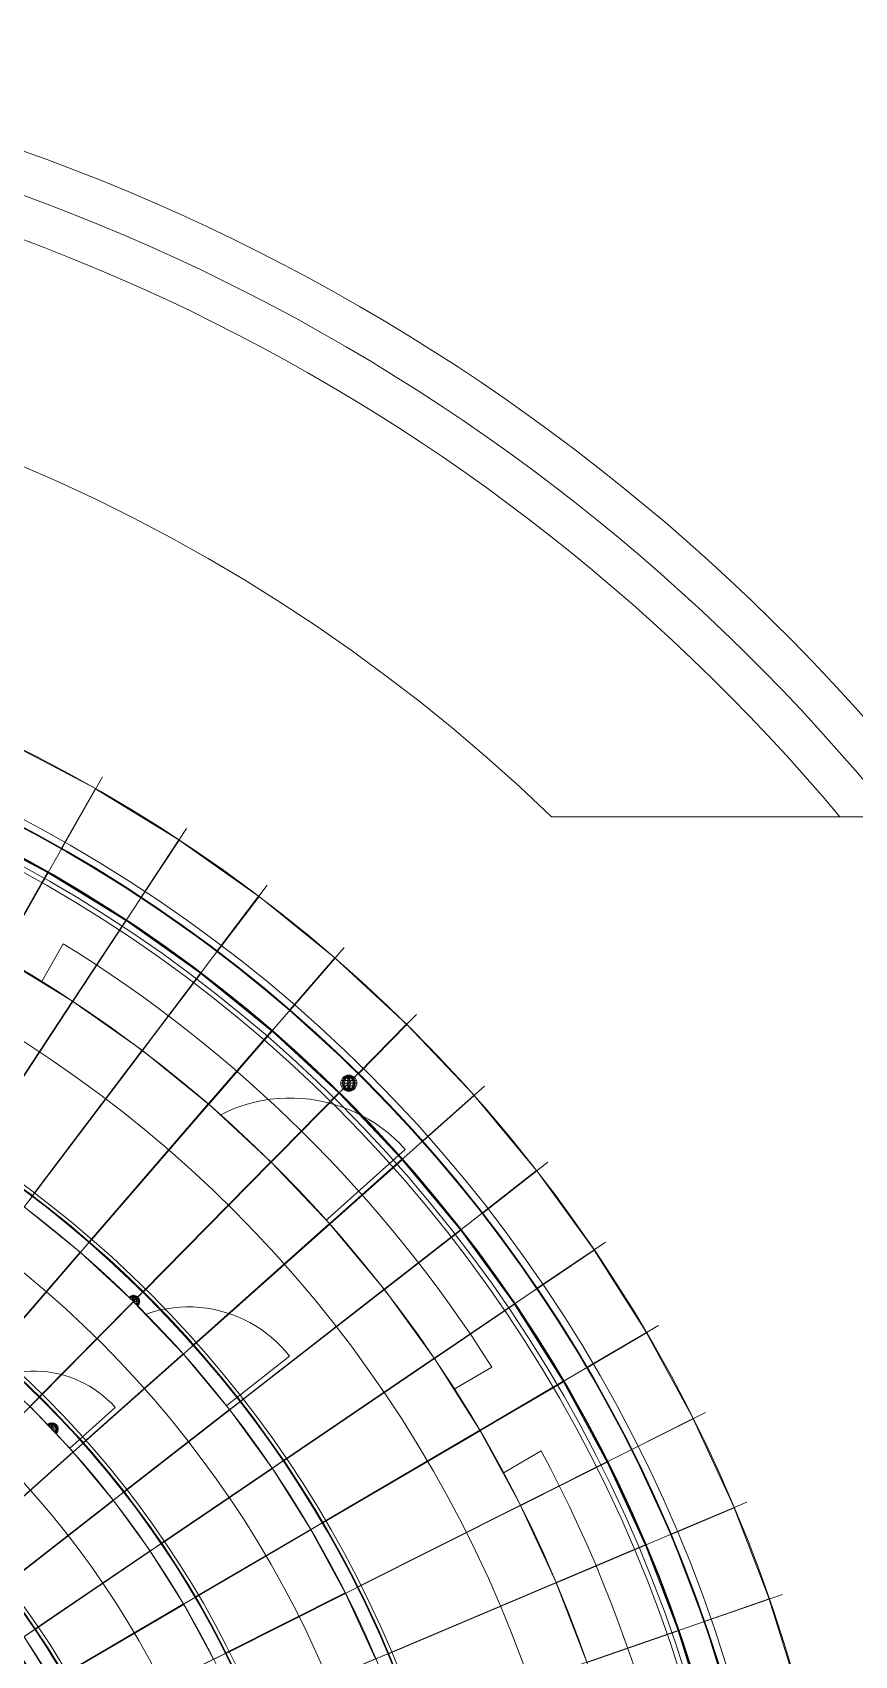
# Model space of a CAD drawing. Header units: millimetres. Extents: x 930469 to 1523124, y -120375 to 411163.
# Drawn here: x 1354682 to 1360609, y 200500 to 212194 of the extents above; entities that cross this region are included whole.
import ezdxf

# ---------------------------------------------------------------- set-up
doc = ezdxf.new("R2010")
doc.units = ezdxf.units.MM
doc.set_wipeout_variables(frame=1)
doc.linetypes.add('XREF HIEN TRANG$0$DASHED', pattern=[1.13, 0.75, -0.38])
doc.linetypes.add('Xref Mat bang mai$0$DASHDOT', pattern=[1, 0.5, -0.25, 0, -0.25])
doc.layers.get('Defpoints').update_dxf_attribs({"color": 8, "lineweight": 0})
for name, color, linetype, lineweight in [('DANCU', 8, 'Continuous', 0), ('XREF HIEN TRANG$0$CONGNGAM', 8, 'XREF HIEN TRANG$0$DASHED', 0), ('Xref Mat bang mai$0$i_Thiet bi', 8, 'Continuous', 0), ('Xref Mat bang mai$0$KCS_HATCH', 8, 'Continuous', 0), ('Xref Mat bang mai$0$KCS_STEEL', 8, 'Continuous', 0), ('Xref Mat bang mai$0$MANH', 8, 'Continuous', 0), ('Xref Mat bang mai$0$S-BEAM-STEL', 8, 'Continuous', 0), ('Xref Mat bang mai$0$S-BLDG-LNFN', 8, 'Continuous', 0), ('Xref Mat bang mai$0$S-GRID-CENL', 8, 'Xref Mat bang mai$0$DASHDOT', 0), ('Xref Mat bang mai$0$S02_Text and Symbol', 8, 'Continuous', 0), ('Xref Mat bang mai$0$TA1-Hatch', 8, 'Continuous', 0), ('Xref Mat bang mai$0$TA1-KhungNhom', 8, 'Continuous', 0), ('Xref Mat bang mai$0$TA1-ThepHinh', 8, 'Continuous', 0), ('Xref Mat bang mai$0$TA1-TimTruc', 8, 'Continuous', 0), ('Xref Mat bang mai$0$THAY', 8, 'Continuous', 0), ('Xref Mat bang mai$0$Xref chi tiet cua$0$Glass', 8, 'Continuous', 0), ('Xref Mat bang tang 1$0$MANH', 8, 'Continuous', 0), ('Xref mat dung 1$0$MANH', 8, 'Continuous', 0), ('Xref mat dung 1$0$THAY', 8, 'Continuous', 0)]:
    doc.layers.add(name, color=color, linetype=linetype, lineweight=lineweight)
pattern_1 = [(45, (-502719.9787, -1439416.35), (-3.535533906, 3.535533906), []), (45, (-502716.443, -1439416.35), (-3.535533906, 3.535533906), [2.5, -1.25])]

# ---------------------------------------------------------------- blocks, each defined once
blk = doc.blocks.new('Xref Mat bang mai$0$U-150x75x6.5')
at = {"layer": 'Xref Mat bang mai$0$KCS_HATCH'}
h = blk.add_hatch(dxfattribs=at)
h.set_pattern_fill('ANSI33', color=256, scale=30)
h.set_pattern_definition([(45, (-403158.722, -1469429.1734), (-5.30330086, 5.30330086), []), (45, (-403153.419, -1469429.1734), (-5.30330086, 5.30330086), [3.75, -1.875])])
edge = h.paths.add_edge_path()
edge.add_arc((72, 72), 3.25, 270, 360)
edge.add_line((75, 72), (75, 75))
edge.add_line((75, 75), (0, 75))
edge.add_line((0, 75), (0, -75))
edge.add_line((0, -75), (75, -75))
edge.add_line((75, -75), (75, -72))
edge.add_arc((72, -72), 3.25, 0, 90)
edge.add_line((72, -69), (16, -69))
edge.add_arc((16, -59), 10, 180, 270, ccw=False)
edge.add_line((6, -59), (6, 58))
edge.add_arc((16, 58), 10, 90, 180, ccw=False)
edge.add_line((16, 68), (72, 68))
at = {"layer": 'Xref Mat bang mai$0$KCS_STEEL', "ltscale": 300}
blk.add_lwpolyline([(72, 68, 0.414214), (75, 72), (75, 75), (0, 75), (0, -75), (75, -75), (75, -72, 0.414214), (72, -69), (16, -69, -0.414214), (6, -59), (6, 58, -0.414214), (16, 68)], format="xyb", close=True, dxfattribs=at)
at = {"layer": 'Xref Mat bang mai$0$TA1-TimTruc', "ltscale": 100}
blk.add_lwpolyline([(-100, 0), (175, 0)], dxfattribs=at)
blk = doc.blocks.new('Xref Mat bang mai$0$Khungnhom-mb')
at = {"layer": 'Xref Mat bang mai$0$TA1-KhungNhom'}
for points in [[(0, 0), (15, 20), (-23, 49), (-40, 30)], [(-2, 1), (12, 19), (-23, 46), (-38, 29)]]:
    blk.add_lwpolyline(points, dxfattribs=at)
at = {"layer": 'Xref Mat bang mai$0$TA1-TimTruc', "ltscale": 10}
blk.add_lwpolyline([(-60, 46), (20, -15)], dxfattribs=at)
blk = doc.blocks.new('Xref Mat bang mai$0$VKcong-dot1')
at = {"layer": 'Xref Mat bang mai$0$TA1-KhungNhom'}
for points in [[(534, 1024, 0.031352), (-32, 44)], [(574, 997, 0.031344), (11, 22, 0.030921)]]:
    blk.add_lwpolyline(points, format="xyb", dxfattribs=at)
at = {"layer": 'Xref Mat bang mai$0$Xref chi tiet cua$0$Glass'}
blk.add_lwpolyline([(540, 1038, 0.032183), (-41, 32), (-63, 42, -0.032184), (520, 1051), (540, 1038)], format="xyb", dxfattribs=at)
for radius in [9057, 9045]:
    blk.add_arc((8061, -3975), radius, 146.3133, 153.6867, dxfattribs=at)
at = {"layer": 'Xref Mat bang mai$0$TA1-KhungNhom', "extrusion": (0, 0, -1), "zscale": -0.9999999999999997, "rotation": 251.2499999478346}
blk.add_blockref('Xref Mat bang mai$0$Khungnhom-mb', (-588, 1018), dxfattribs=at)
at = {"layer": 'Xref Mat bang mai$0$TA1-KhungNhom', "extrusion": (0, 0, -1), "xscale": -0.9999999999999999, "zscale": -0.9999999999999999, "rotation": 348.7500000521787}
blk.add_blockref('Xref Mat bang mai$0$Khungnhom-mb', (0, 0), dxfattribs=at)
blk = doc.blocks.new('Xref Mat bang mai$0$VKcong-CSmo-dot1')
at = {"layer": 'Xref Mat bang mai$0$TA1-KhungNhom', "ltscale": 100}
blk.add_line((-1217, 333), (-401, -387), dxfattribs=at)
at = {"layer": 'Xref Mat bang mai$0$TA1-KhungNhom'}
for points in [[(413, 388, 0.031352), (-388, -413)], [(433, 365, 0.031347), (-365, -433, 0.031347)], [(444, 352, 0.031344), (-352, -444, 0.030921)]]:
    blk.add_lwpolyline(points, format="xyb", dxfattribs=at)
for points in [[(433, 365), (410, 345), (390, 368), (413, 388)], [(430, 365), (410, 348), (393, 368), (413, 385)], [(-365, -433), (-345, -410), (-368, -390), (-388, -413)], [(-365, -430), (-348, -410), (-368, -393), (-385, -413)]]:
    blk.add_lwpolyline(points, close=True, dxfattribs=at)
at = {"layer": 'Xref Mat bang mai$0$TA1-KhungNhom', "ltscale": 100}
blk.add_arc((-383, -403), 1112, 44.9998, 138.5335, dxfattribs=at)
at = {"layer": 'Xref Mat bang mai$0$TA1-TimTruc', "ltscale": 10}
for points in [[(438, 336), (385, 397)], [(-336, -438), (-397, -385)]]:
    blk.add_lwpolyline(points, dxfattribs=at)
at = {"layer": 'Xref Mat bang mai$0$Xref chi tiet cua$0$Glass'}
for points in [[(-401, -387, -0.030806), (388, 401)], [(403, 383, 0.0308), (-383, -403, 0.015119)]]:
    blk.add_lwpolyline(points, format="xyb", dxfattribs=at)
for points in [[(403, 383), (388, 401)], [(-383, -403), (-401, -387)]]:
    blk.add_lwpolyline(points, dxfattribs=at)
for radius, start, end in [(9057, 131.4709, 138.5286), (9045, 131.4713, 138.5283)]:
    blk.add_arc((6389, -6389), radius, start, end, dxfattribs=at)
at = {"layer": 'Xref Mat bang mai$0$TA1-KhungNhom', "extrusion": (0, 0, -1), "zscale": -0.9999999999999997, "rotation": 266.2500000172565}
blk.add_blockref('Xref Mat bang mai$0$Khungnhom-mb', (-463, 368), dxfattribs=at)
at = {"layer": 'Xref Mat bang mai$0$TA1-KhungNhom', "extrusion": (0, 0, -1), "xscale": -1, "zscale": -1, "rotation": 3.750000121600596}
blk.add_blockref('Xref Mat bang mai$0$Khungnhom-mb', (368, -463), dxfattribs=at)
blk = doc.blocks.new('Xref Mat bang mai$0$cauchanrac')
at = {"layer": 'Xref Mat bang mai$0$i_Thiet bi'}
for p, q in [((-70, 0), (70, 0)), ((-66, 23), (66, 23)), ((-66, 23), (66, 23)), ((-55, 44), (55, 44)), ((-55, 44), (55, 44)), ((-34, 61), (34, 61)), ((-34, 61), (34, 61)), ((0, 70), (0, -70)), ((-66, -23), (66, -23)), ((-55, -44), (55, -44)), ((-34, -61), (34, -61)), ((-34, -61), (34, -61))]:
    blk.add_line(p, q, dxfattribs=at)
for centre, major_axis, start_param, end_param in [((0, 0), (-70, 0), 1.570773, 7.853958), ((16, 0), (-71.9, 0.1), -1.337403, 1.341442), ((46, 0), (-83.9, 0.1), -0.985618, 0.987056), ((172, 0), (-185, 0), -0.38681, 0.387198), ((-16, 0), (-71.9, 0.1), 1.804189, 4.483035), ((-46, 0), (83.9, 0.1), -0.987056, 0.985618), ((-172, 0), (-185, 0), 2.755273, 3.529282)]:
    blk.add_ellipse(centre, major_axis=major_axis, ratio=1, start_param=start_param, end_param=end_param, dxfattribs=at)
blk = doc.blocks.new('Xref Mat bang mai$0$Cauchanrac-dot1')
at = {"layer": 'Xref Mat bang mai$0$THAY', "ltscale": 20}
for radius in [45, 40.5]:
    blk.add_circle((0, 0), radius, dxfattribs=at)
at = {"layer": 'Xref Mat bang mai$0$i_Thiet bi', "xscale": -0.8285714285579245, "yscale": 0.8285714285579245, "zscale": 0.8285714285579245}
blk.add_blockref('Xref Mat bang mai$0$cauchanrac', (0, 0), dxfattribs=at)
blk = doc.blocks.new('Xref Mat bang mai$0$DamChinh-MB-Catdot1')
at = {"layer": 'Xref Mat bang mai$0$TA1-Hatch'}
h = blk.add_hatch(dxfattribs=at)
h.set_pattern_fill('ANSI31', color=256, scale=20)
h.set_pattern_definition([(45, (-502719.9787, -1439416.35), (-1.767766953, 1.767766953), [])])
edge = h.paths.add_edge_path()
edge.add_line((481, -273), (1281, -735))
edge.add_arc((7714, -4454), 7431, 148.8434, 149.9699, ccw=False)
edge.add_line((1355, -609), (1370, -618))
edge.add_arc((7714, -4454), 7414, 148.8407, 151.1593)
edge.add_line((1220, -878), (1205, -869))
edge.add_arc((7714, -4454), 7431, 150.0301, 151.1566, ccw=False)
edge.add_line((1277, -742), (477, -280))
edge.add_arc((7714, -4454), 8354, 150.0267, 151.0288)
edge.add_line((405, -407), (388, -397))
edge.add_arc((7714, -4454), 8374, 148.9736, 151.0264, ccw=False)
edge.add_line((538, -138), (555, -147))
edge.add_arc((7714, -4454), 8354, 148.9712, 149.9733)
h = blk.add_hatch(dxfattribs=at)
h.set_pattern_fill('ANSI33', color=256, scale=20)
h.set_pattern_definition(pattern_1)
h.paths.add_polyline_path([(781, -446), (854, -320), (866, -327), (793, -454)])
h = blk.add_hatch(dxfattribs=at)
h.set_pattern_fill('ANSI33', color=256, scale=20)
h.set_pattern_definition(pattern_1)
h.paths.add_polyline_path([(789, -460), (716, -587), (704, -580), (777, -453)])
at = {"layer": 'Xref Mat bang mai$0$S-BEAM-STEL', "ltscale": 100}
for points in [[(1121, -474), (1171, -387), (128, 215)], [(-122, -218), (921, -820), (971, -734)]]:
    blk.add_lwpolyline(points, dxfattribs=at)
at = {"layer": 'Xref Mat bang mai$0$S-BLDG-LNFN'}
for p, q in [((640, -206), (629, -226)), ((629, -226), (629, -226)), ((629, -226), (640, -246)), ((663, -206), (640, -206)), ((675, -226), (663, -206)), ((663, -246), (675, -226)), ((640, -246), (663, -246)), ((744, -266), (733, -286)), ((733, -286), (733, -286)), ((733, -286), (744, -306)), ((767, -266), (744, -266)), ((744, -306), (767, -306)), ((779, -286), (767, -266)), ((767, -306), (779, -286)), ((510, -431), (499, -451)), ((499, -451), (499, -451)), ((499, -451), (510, -471)), ((533, -431), (510, -431)), ((545, -451), (533, -431)), ((533, -471), (545, -451)), ((510, -471), (533, -471)), ((614, -491), (603, -511)), ((603, -511), (614, -531)), ((637, -491), (614, -491)), ((614, -531), (637, -531)), ((649, -511), (637, -491)), ((637, -531), (649, -511))]:
    blk.add_line(p, q, dxfattribs=at)
for centre in [(652, -226), (756, -286), (522, -451), (626, -511)]:
    blk.add_circle(centre, 12.5, dxfattribs=at)
at = {"layer": 'Xref Mat bang mai$0$S-GRID-CENL', "ltscale": 100}
for p, q in [((-15, 159), (1111, -491)), ((235, 153), (-15, -280)), ((339, 93), (89, -340)), ((443, 33), (193, -400)), ((-145, -66), (981, -716)), ((547, -27), (297, -460)), ((712, -122), (462, -555)), ((816, -182), (566, -615)), ((920, -242), (670, -675)), ((1024, -302), (774, -735))]:
    blk.add_line(p, q, dxfattribs=at)
at = {"layer": 'Xref Mat bang mai$0$S-GRID-CENL', "ltscale": 50}
for p, q in [((673, -239), (630, -214)), ((639, -248), (664, -205)), ((777, -299), (734, -274)), ((743, -308), (768, -265)), ((543, -464), (500, -439)), ((509, -473), (534, -430)), ((647, -524), (604, -499)), ((613, -533), (638, -490))]:
    blk.add_line(p, q, dxfattribs=at)
at = {"layer": 'Xref Mat bang mai$0$TA1-ThepHinh', "ltscale": 500}
for points in [[(540, -138), (76, 129)], [(-74, -131), (388, -397)], [(866, -327), (1155, -494)], [(1355, -609), (1155, -494), (1082, -620)], [(716, -587), (1005, -753)], [(1205, -869), (1005, -753), (1078, -627)]]:
    blk.add_lwpolyline(points, dxfattribs=at)
at = {"layer": 'Xref Mat bang mai$0$TA1-ThepHinh'}
blk.add_lwpolyline([(481, -273), (1281, -735, -0.004916), (1355, -609), (1370, -618, 0.010117), (1220, -878), (1205, -869, -0.004916), (1277, -742), (477, -280, 0.004372), (405, -407), (388, -397, -0.008957), (538, -138), (555, -147, 0.004372), (481, -273)], format="xyb", dxfattribs=at)
for points in [[(781, -446), (854, -320), (866, -327), (793, -454)], [(789, -460), (716, -587), (704, -580), (777, -453)]]:
    blk.add_lwpolyline(points, close=True, dxfattribs=at)
blk = doc.blocks.new('Xref Mat bang mai$0$B11')
at = {"layer": 'Xref Mat bang mai$0$MANH'}
for points in [[(4550, 9224), (4769, 9668), (5389, 9337), (5141, 8908)], [(5713, 8552), (5988, 8964), (5391, 9335), (5144, 8906)], [(4012, 8132), (4462, 9044), (5041, 8735), (4532, 7853)], [(5715, 8551), (5990, 8962), (6561, 8553), (6260, 8161)], [(5036, 7540), (5602, 8386), (5044, 8733), (4535, 7852)], [(6780, 7734), (7107, 8106), (6564, 8551), (6262, 8159)], [(5039, 7539), (5604, 8385), (6138, 8002), (5519, 7195)], [(6782, 7732), (7109, 8104), (7622, 7624), (7272, 7274)], [(5977, 6818), (6648, 7583), (6141, 8000), (5521, 7193)], [(7732, 6782), (8104, 7109), (7624, 7622), (7274, 7272)], [(5980, 6816), (6651, 7581), (7130, 7132), (6411, 6413)], [(6816, 5980), (7581, 6651), (7132, 7130), (6413, 6411)], [(7734, 6780), (8106, 7107), (8551, 6564), (8159, 6262)], [(6818, 5977), (7583, 6648), (8000, 6141), (7193, 5521)], [(8551, 5715), (8962, 5990), (8553, 6561), (8161, 6260)], [(7539, 5039), (8385, 5604), (8002, 6138), (7195, 5519)], [(8552, 5713), (8964, 5988), (9335, 5391), (8906, 5144)], [(7540, 5036), (8386, 5602), (8733, 5044), (7852, 4535)], [(9224, 4550), (9668, 4769), (9337, 5389), (8908, 5141)], [(8132, 4012), (9044, 4462), (8735, 5041), (7853, 4532)], [(9225, 4548), (9669, 4767), (9959, 4127), (9502, 3937)], [(8133, 4009), (9046, 4459), (9317, 3861), (8377, 3471)], [(9739, 3307), (10207, 3467), (9960, 4124), (9503, 3935)], [(8586, 2916), (9549, 3243), (9318, 3858), (8378, 3469)], [(9740, 3305), (10208, 3464), (10412, 2792), (9934, 2663)], [(8587, 2913), (9550, 3240), (9741, 2612), (8758, 2348)]]:
    blk.add_lwpolyline(points, close=True, dxfattribs=at)
at = {"layer": 'Xref Mat bang mai$0$MANH', "ltscale": 200}
for points in [[(5440, 9422), (4534, 7853)], [(5038, 7539), (6045, 9046)], [(6623, 8632), (5520, 7194)], [(7174, 8180), (5979, 6817)], [(7693, 7693), (6412, 6412)], [(6817, 5979), (8180, 7174)], [(8632, 6623), (7194, 5520)], [(7539, 5038), (9046, 6045)], [(9422, 5440), (7853, 4534)], [(9758, 4812), (8132, 4010)], [(10052, 4164), (8377, 3470)], [(8586, 2915), (10303, 3497)]]:
    blk.add_lwpolyline(points, dxfattribs=at)
at = {"layer": 'Xref Mat bang mai$0$MANH', "ltscale": 500}
for points in [[(7743, 4875, 0.112237), (4875, 7743), (5150, 8220, -0.113336), (8220, 5150)], [(7397, 4675, 0.111351), (4675, 7397), (4299, 6747, -0.109452), (6747, 4299)], [(8093, -4269, 0.247547), (8093, 4269), (8570, 4544, -0.248699), (8570, -4544)], [(7097, 3693, -0.244629), (7097, -3693), (7747, -4068, 0.246619), (7747, 4068)]]:
    blk.add_lwpolyline(points, format="xyb", close=True, dxfattribs=at)
at = {"layer": 'Xref Mat bang mai$0$MANH', "ltscale": 50}
for radius in [10780, 10285, 10085, 9067]:
    blk.add_circle((0, 0), radius, dxfattribs=at)
at = {"layer": 'Xref Mat bang mai$0$MANH'}
for radius in [10335, 10280, 10090, 10035, 9114, 8907]:
    blk.add_circle((0, 0), radius, dxfattribs=at)
at = {"layer": 'Xref Mat bang mai$0$MANH', "ltscale": 500}
blk.add_circle((0, 0), 10000, dxfattribs=at)
at = {"layer": 'Xref Mat bang mai$0$MANH', "ltscale": 300}
for radius in [8950, 7600, 6500, 5400]:
    blk.add_circle((0, 0), radius, dxfattribs=at)
at = {"layer": 'Xref Mat bang mai$0$MANH', "ltscale": 200}
for radius in [8912, 7700]:
    blk.add_circle((0, 0), radius, dxfattribs=at)
at = {"layer": 'Xref Mat bang mai$0$MANH', "ltscale": 30}
blk.add_circle((5922, 5922), 45, dxfattribs=at)
at = {"layer": 'Xref Mat bang mai$0$MANH', "ltscale": 200}
blk.add_arc((0, 0), 9037, 151.1184, 148.8816, dxfattribs=at)
at = {"layer": 'Xref Mat bang mai$0$MANH', "ltscale": 500}
for start, end in [(31.1184, 58.8816), (331.1184, 28.8816)]:
    blk.add_arc((0, 0), 7685, start, end, dxfattribs=at)
at = {"layer": 'Xref Mat bang mai$0$MANH'}
for name, p, rotation in [('Xref Mat bang mai$0$VKcong-dot1', (3975, 8061), 270.0000029161987), ('Xref Mat bang mai$0$U-150x75x6.5', (4993, 7473), 236.2500012846351), ('Xref Mat bang mai$0$VKcong-dot1', (7473, 4993), 239.9999994445889), ('Xref Mat bang mai$0$U-150x75x6.5', (8061, 3975), 206.2500011457703)]:
    blk.add_blockref(name, p, dxfattribs=dict(at, rotation=rotation))
at = {"layer": 'Xref Mat bang mai$0$MANH', "xscale": -1}
for name, p, rotation in [('Xref Mat bang mai$0$VKcong-dot1', (5926, 6757), 22.50000298569017), ('Xref Mat bang mai$0$U-150x75x6.5', (5926, 6757), 48.75000124977782), ('Xref Mat bang mai$0$U-150x75x6.5', (6757, 5926), 41.25000121506594), ('Xref Mat bang mai$0$VKcong-dot1', (7473, 4993), 7.499999583502257), ('Xref Mat bang mai$0$U-150x75x6.5', (7473, 4993), 33.75000118034878), ('Xref Mat bang mai$0$VKcong-dot1', (8511, 2889), 352.4999995140803)]:
    blk.add_blockref(name, p, dxfattribs=dict(at, rotation=rotation))
for name, p in [('Xref Mat bang mai$0$Cauchanrac-dot1', (7202, 7202)), ('Xref Mat bang mai$0$VKcong-CSmo-dot1', (6389, 6389)), ('Xref Mat bang mai$0$DamChinh-MB-Catdot1', (7714, 4454))]:
    blk.add_blockref(name, p, dxfattribs=at)
blk = doc.blocks.new('Xref Mat bang mai$0$Cauchanrac-mb')
at = {"layer": 'Xref Mat bang mai$0$THAY', "ltscale": 20}
for radius in [38, 33.5]:
    blk.add_circle((0, 0), radius, dxfattribs=at)
at = {"layer": 'Xref Mat bang mai$0$i_Thiet bi', "xscale": -0.6428571428466656, "yscale": 0.6428571428466656, "zscale": 0.6428571428466656}
blk.add_blockref('Xref Mat bang mai$0$cauchanrac', (0, 0), dxfattribs=at)
blk = doc.blocks.new('Xref Mat bang mai$0$VKcong-dot2')
at = {"layer": 'Xref Mat bang mai$0$TA1-KhungNhom'}
for radius, start, end in [(7623, 135.1879, 142.3121), (7575, 135.1891, 142.3109)]:
    blk.add_arc((6010, -4611), radius, start, end, dxfattribs=at)
at = {"layer": 'Xref Mat bang mai$0$Xref chi tiet cua$0$Glass'}
for points in [[(593, 791), (610, 774)], [(-53, 54), (-34, 39)]]:
    blk.add_lwpolyline(points, dxfattribs=at)
for radius, start, end in [(7650, 135.0749, 142.4251), (7644, 135.075, 142.425), (7632, 135.0751, 142.4249), (7626, 135.0751, 142.4249)]:
    blk.add_arc((6010, -4611), radius, start, end, dxfattribs=at)
at = {"layer": 'Xref Mat bang mai$0$TA1-KhungNhom', "xscale": -0.9999999999999998, "rotation": 97.50000000006648}
blk.add_blockref('Xref Mat bang mai$0$Khungnhom-mb', (653, 745), dxfattribs=at)
at = {"layer": 'Xref Mat bang mai$0$TA1-KhungNhom'}
blk.add_blockref('Xref Mat bang mai$0$Khungnhom-mb', (0, 0), dxfattribs=at)
blk = doc.blocks.new('Xref Mat bang mai$0$VKcong-CSmo-dot2')
at = {"layer": 'Xref Mat bang mai$0$TA1-KhungNhom', "ltscale": 100}
blk.add_line((-1031, 212), (-295, -358), dxfattribs=at)
at = {"layer": 'Xref Mat bang mai$0$TA1-KhungNhom'}
for points in [[(345, 325), (323, 304), (302, 325), (323, 346)], [(342, 325), (323, 307), (305, 325), (323, 344)], [(-277, -384), (-259, -360), (-283, -342), (-301, -366)], [(-278, -381), (-262, -361), (-283, -345), (-298, -365)]]:
    blk.add_lwpolyline(points, close=True, dxfattribs=at)
at = {"layer": 'Xref Mat bang mai$0$TA1-KhungNhom', "ltscale": 100}
blk.add_lwpolyline([(-316, -341), (-475, -219)], dxfattribs=at)
blk.add_arc((-297, -356), 928, 48.75, 142.2448, dxfattribs=at)
at = {"layer": 'Xref Mat bang mai$0$TA1-KhungNhom'}
for radius, start, end in [(7623, 135.1879, 142.3121), (7593, 135.1886, 142.3114), (7575, 135.1891, 142.3109)]:
    blk.add_arc((5731, -5026), radius, start, end, dxfattribs=at)
at = {"layer": 'Xref Mat bang mai$0$TA1-TimTruc', "ltscale": 10}
for points in [[(352, 297), (295, 353)], [(-248, -387), (-312, -339)]]:
    blk.add_lwpolyline(points, dxfattribs=at)
at = {"layer": 'Xref Mat bang mai$0$Xref chi tiet cua$0$Glass'}
for points in [[(314, 341), (297, 358)], [(-316, -341), (-297, -356)]]:
    blk.add_lwpolyline(points, dxfattribs=at)
for radius, start, end in [(7650, 135.2621, 142.2379), (7644, 135.2623, 142.2377), (7632, 135.2627, 142.2373), (7626, 135.2629, 142.2371)]:
    blk.add_arc((5731, -5026), radius, start, end, dxfattribs=at)
at = {"layer": 'Xref Mat bang mai$0$TA1-KhungNhom', "xscale": -1.000000000000002, "rotation": 97.50000000006648}
blk.add_blockref('Xref Mat bang mai$0$Khungnhom-mb', (375, 330), dxfattribs=at)
at = {"layer": 'Xref Mat bang mai$0$TA1-KhungNhom'}
blk.add_blockref('Xref Mat bang mai$0$Khungnhom-mb', (-278, -415), dxfattribs=at)
blk = doc.blocks.new('Xref Mat bang mai$0$DamChinh-MB-Catdot2')
at = {"layer": 'Xref Mat bang mai$0$TA1-Hatch'}
h = blk.add_hatch(dxfattribs=at)
h.set_pattern_fill('ANSI31', color=256, scale=20, angle=30)
h.set_pattern_definition([(75, (-503943.2397, -1398710.1001), (-2.4148145657, 0.6470476128), [])])
edge = h.paths.add_edge_path()
edge.add_line((931, -542), (294, -174))
edge.add_arc((6491, -3748), 7153, 150.0312, 151.2016)
edge.add_line((223, -302), (205, -292))
edge.add_arc((6491, -3748), 7173, 148.8018, 151.1982, ccw=False)
edge.add_line((355, -32), (373, -42))
edge.add_arc((6491, -3748), 7153, 148.7984, 149.9688)
edge.add_line((298, -168), (935, -535))
edge.add_arc((6491, -3748), 6418, 148.6607, 149.9652, ccw=False)
edge.add_line((1010, -410), (1026, -419))
edge.add_arc((6491, -3748), 6398, 148.6566, 151.3434)
edge.add_line((876, -679), (860, -669))
edge.add_arc((6491, -3748), 6418, 150.0348, 151.3393, ccw=False)
h = blk.add_hatch(dxfattribs=at)
h.set_pattern_fill('ANSI33', color=256, scale=20, angle=30)
h.set_pattern_definition([(75, (-503943.2397, -1398710.1), (-4.829629131, 1.294095226), []), (75, (-503940.178, -1398708.3324), (-4.829629131, 1.294095226), [2.5, -1.25])])
edge = h.paths.add_edge_path()
edge.add_arc((6491, -3748), 7093, 150.0315, 151.2118, ccw=False)
edge.add_line((346, -204), (359, -212))
edge.add_arc((6491, -3748), 7079, 150.0316, 151.2142)
edge.add_line((287, -339), (275, -332))
edge = h.paths.add_edge_path()
edge.add_line((363, -205), (350, -198))
edge.add_arc((6491, -3748), 7093, 148.7882, 149.9685, ccw=False)
edge.add_line((425, -72), (437, -79))
edge.add_arc((6491, -3748), 7079, 148.7858, 149.9684)
at = {"layer": 'Xref Mat bang mai$0$TA1-ThepHinh', "ltscale": 500}
for p, q in [((355, -32), (76, 129)), ((425, -72), (373, -42)), ((740, -254), (437, -79)), ((205, -292), (-74, -131)), ((275, -332), (223, -302)), ((590, -514), (287, -339))]:
    blk.add_line(p, q, dxfattribs=at)
at = {"layer": 'Xref Mat bang mai$0$TA1-ThepHinh'}
for points in [[(931, -542), (294, -174, 0.005107), (223, -302), (205, -292, -0.010457), (355, -32), (373, -42, 0.005107), (298, -168), (935, -535, -0.005692), (1010, -410), (1026, -419, 0.011724), (876, -679), (860, -669, -0.005692), (931, -542)], [(275, -332, -0.00515), (346, -204), (359, -212, 0.00516), (287, -339), (275, -332)]]:
    blk.add_lwpolyline(points, format="xyb", dxfattribs=at)
blk.add_lwpolyline([(363, -205), (350, -198, -0.00515), (425, -72), (437, -79, 0.00516)], format="xyb", close=True, dxfattribs=at)
at = {"layer": 'Xref Mat bang mai$0$TA1-ThepHinh', "ltscale": 500}
for points in [[(665, -380, -0.005428), (740, -254), (1010, -410)], [(661, -386, 0.005428), (590, -514), (860, -669)]]:
    blk.add_lwpolyline(points, format="xyb", dxfattribs=at)
blk = doc.blocks.new('Xref Mat bang mai$0$B22')
blk.add_wipeout([(-3018, 8889), (-2431, 9067), (-1830, 9207), (-1227, 9307), (-612, 9367), (2, 9387), (615, 9367), (1227, 9307), (1833, 9207), (2423, 9049), (3016, 8890), (3592, 8673), (4151, 8420), (4692, 8131), (5217, 7805), (5714, 7448), (6191, 7057), (6639, 6637), (7059, 6188), (7449, 5714), (7805, 5217), (8129, 4695), (8419, 4153), (8673, 3591), (8890, 3016), (9067, 2431), (9207, 1833), (9307, 1224), (9367, 612), (9387, -2), (9367, -612), (9307, -1227), (9207, -1830), (9068, -2428), (8889, -3019), (8655, -3583), (8419, -4153), (8129, -4695), (7805, -5215), (7449, -5714), (7057, -6191), (6637, -6639), (6188, -7059), (5713, -7449), (5214, -7806), (4695, -8129), (4151, -8420), (3594, -8672), (3016, -8890), (2431, -9067), (1830, -9207), (1227, -9307), (615, -9367), (-2, -9387), (-612, -9367), (-1227, -9307), (-1830, -9207), (-2431, -9067), (-3019, -8889), (-3591, -8673), (-4153, -8419), (-4695, -8129), (-5203, -7790), (-5691, -7415), (-6191, -7057), (-6625, -6623), (-7027, -6164), (-7449, -5714), (-7790, -5203), (-8094, -4675), (-8420, -4151), (-8673, -3591), (-8889, -3019), (-9048, -2426), (-9207, -1830), (-9307, -1227), (-9367, -612), (-9387, -2), (-9367, 615), (-9307, 1224), (-9207, 1833), (-9068, 2428), (-8890, 3016), (-8672, 3594), (-8419, 4153), (-8129, 4695), (-7806, 5214), (-7447, 5716), (-7059, 6188), (-6637, 6639), (-6188, 7059), (-5714, 7449), (-5215, 7805), (-4692, 8131), (-4151, 8420), (-3591, 8673)]).dxf.layer = 'Xref Mat bang mai$0$MANH'
at = {"layer": 'Xref Mat bang mai$0$MANH'}
for points in [[(5214, 7806), (4485, 6715), (4039, 6992), (4695, 8129)], [(5217, 7805), (4487, 6713), (4915, 6407), (5714, 7449)], [(5323, 6072), (6188, 7059), (5716, 7447), (4917, 6405)], [(5325, 6070), (6191, 7057), (6637, 6639), (5709, 5711)], [(7057, 6191), (6070, 5325), (5711, 5709), (6639, 6637)], [(4661, 6072), (4795, 6247), (5191, 5922), (5046, 5756)], [(7059, 6188), (6072, 5323), (6405, 4917), (7447, 5716)], [(5412, 5414), (5567, 5570), (5193, 5920), (5048, 5754)], [(6713, 4487), (7805, 5217), (7449, 5714), (6407, 4915)], [(6715, 4485), (7806, 5214), (8129, 4695), (6992, 4039)], [(6074, 4659), (6249, 4793), (6547, 4376), (6364, 4254)], [(8419, 4153), (7242, 3573), (6994, 4036), (8131, 4692)], [(6629, 3829), (6819, 3939), (6549, 4374), (6366, 4252)], [(8420, 4151), (7243, 3570), (7460, 3092), (8672, 3594)], [(7646, 2597), (8889, 3019), (8673, 3591), (7461, 3089)]]:
    blk.add_lwpolyline(points, close=True, dxfattribs=at)
at = {"layer": 'Xref Mat bang mai$0$MANH', "ltscale": 200}
for points in [[(5271, 7889), (4111, 6153)], [(6256, 7133), (4879, 5564)], [(7133, 6256), (5564, 4879)], [(7889, 5271), (6153, 4111)], [(8509, 4196), (6637, 3273)]]:
    blk.add_lwpolyline(points, dxfattribs=at)
at = {"layer": 'Xref Mat bang mai$0$MANH', "ltscale": 300}
for points in [[(5776, 7527), (4505, 5871)], [(6709, 6709), (5233, 5233)], [(7527, 5776), (5871, 4505)], [(8216, 4744), (6409, 3700)], [(8765, 3631), (6837, 2832)]]:
    blk.add_lwpolyline(points, dxfattribs=at)
at = {"layer": 'Xref Mat bang mai$0$MANH'}
for points in [[(5754, 5048), (5414, 5412), (5570, 5567), (5920, 5193), (5754, 5048)], [(5756, 5046), (6072, 4661), (6247, 4795), (5922, 5191), (5756, 5046)], [(6865, 3387), (6630, 3826), (6821, 3936), (7062, 3484), (6865, 3387)], [(6866, 3384), (7072, 2931), (7275, 3015), (7064, 3482), (6866, 3384)]]:
    blk.add_lwpolyline(points, dxfattribs=at)
at = {"layer": 'Xref Mat bang mai$0$MANH', "ltscale": 50}
for radius in [9387, 9387, 8075, 7875, 7655]:
    blk.add_circle((0, 0), radius, dxfattribs=at)
at = {"layer": 'Xref Mat bang mai$0$MANH', "ltscale": 300}
for radius in [8950, 7600, 7575, 6500, 5400]:
    blk.add_circle((0, 0), radius, dxfattribs=at)
at = {"layer": 'Xref Mat bang mai$0$MANH'}
for radius in [8100, 8070, 7880, 7850, 7701]:
    blk.add_circle((0, 0), radius, dxfattribs=at)
at = {"layer": 'Xref Mat bang mai$0$MANH', "ltscale": 200}
for radius in [7625, 7500]:
    blk.add_circle((0, 0), radius, dxfattribs=at)
at = {"layer": 'Xref Mat bang mai$0$MANH', "ltscale": 100}
blk.add_circle((0, 0), 7569, dxfattribs=at)
at = {"layer": 'Xref Mat bang mai$0$MANH', "ltscale": 500}
blk.add_circle((0, 0), 7495, dxfattribs=at)
at = {"layer": 'Xref Mat bang mai$0$MANH'}
for name, p, rotation in [('Xref Mat bang mai$0$VKcong-dot2', (4611, 6010), 270.00000590029), ('Xref Mat bang mai$0$U-150x75x6.5', (5356, 5356), 224.9999995664137), ('Xref Mat bang mai$0$U-150x75x6.5', (6010, 4611), 217.4999995317105), ('Xref Mat bang mai$0$VKcong-dot2', (6010, 4611), 255.0000078951236)]:
    blk.add_blockref(name, p, dxfattribs=dict(at, rotation=rotation))
at = {"layer": 'Xref Mat bang mai$0$MANH', "xscale": -1}
for name, p in [('Xref Mat bang mai$0$Cauchanrac-mb', (5639, 5639)), ('Xref Mat bang mai$0$VKcong-CSmo-dot2', (5731, 5026)), ('Xref Mat bang mai$0$DamChinh-MB-Catdot2', (6491, 3748))]:
    blk.add_blockref(name, p, dxfattribs=at)
for name, p, rotation in [('Xref Mat bang mai$0$U-150x75x6.5', (6560, 3787), 29.99999949705093), ('Xref Mat bang mai$0$VKcong-dot2', (6998, 2899), 345.0000084464299)]:
    blk.add_blockref(name, p, dxfattribs=dict(at, rotation=rotation))
blk = doc.blocks.new('Xref Mat bang mai$0$VKcong-dot3')
at = {"layer": 'Xref Mat bang mai$0$TA1-KhungNhom'}
for radius, start, end in [(6561, 153.9683, 161.0317), (6513, 153.9699, 161.0301)]:
    blk.add_arc((6167, -2093), radius, start, end, dxfattribs=at)
at = {"layer": 'Xref Mat bang mai$0$Xref chi tiet cua$0$Glass'}
for points in [[(254, 811), (276, 801)], [(-68, 34), (-45, 26)]]:
    blk.add_lwpolyline(points, dxfattribs=at)
for radius, start, end in [(6587, 153.837, 161.163), (6581, 153.8371, 161.1629), (6569, 153.8372, 161.1628), (6563, 153.8373, 161.1627)]:
    blk.add_arc((6167, -2093), radius, start, end, dxfattribs=at)
at = {"layer": 'Xref Mat bang mai$0$TA1-KhungNhom', "extrusion": (0, 0, -1), "zscale": -1, "rotation": 243.7500000528138}
blk.add_blockref('Xref Mat bang mai$0$Khungnhom-mb', (-326, 787), dxfattribs=at)
at = {"layer": 'Xref Mat bang mai$0$TA1-KhungNhom', "extrusion": (0, 0, -1), "xscale": -1, "zscale": -1, "rotation": 341.2499999818618}
blk.add_blockref('Xref Mat bang mai$0$Khungnhom-mb', (0, 0), dxfattribs=at)
blk = doc.blocks.new('Xref Mat bang mai$0$VKcong-CSmo-dot3')
at = {"layer": 'Xref Mat bang mai$0$TA1-KhungNhom', "ltscale": 100}
blk.add_line((-863, 238), (-270, -287), dxfattribs=at)
at = {"layer": 'Xref Mat bang mai$0$TA1-KhungNhom'}
for points in [[(314, 254), (292, 235), (272, 257), (295, 277)], [(312, 255), (292, 237), (275, 257), (294, 274)], [(-254, -314), (-235, -292), (-257, -272), (-277, -295)], [(-255, -312), (-237, -292), (-257, -275), (-274, -294)]]:
    blk.add_lwpolyline(points, close=True, dxfattribs=at)
at = {"layer": 'Xref Mat bang mai$0$TA1-KhungNhom', "ltscale": 100}
blk.add_lwpolyline([(-291, -269), (-440, -137)], dxfattribs=at)
blk.add_arc((-273, -285), 789, 45, 138.4548, dxfattribs=at)
at = {"layer": 'Xref Mat bang mai$0$TA1-KhungNhom'}
for radius, start, end in [(6561, 131.4683, 138.5317), (6531, 131.4693, 138.5307), (6513, 131.4699, 138.5301)]:
    blk.add_arc((4639, -4639), radius, start, end, dxfattribs=at)
at = {"layer": 'Xref Mat bang mai$0$TA1-TimTruc', "ltscale": 10}
for points in [[(320, 226), (267, 286)], [(-226, -320), (-286, -267)]]:
    blk.add_lwpolyline(points, dxfattribs=at)
at = {"layer": 'Xref Mat bang mai$0$Xref chi tiet cua$0$Glass'}
for points in [[(285, 273), (269, 291)], [(-273, -285), (-291, -269)]]:
    blk.add_lwpolyline(points, dxfattribs=at)
for radius, start, end in [(6587, 131.5544, 138.4456), (6581, 131.5547, 138.4453), (6569, 131.5553, 138.4447), (6563, 131.5555, 138.4445)]:
    blk.add_arc((4639, -4639), radius, start, end, dxfattribs=at)
at = {"layer": 'Xref Mat bang mai$0$TA1-KhungNhom', "extrusion": (0, 0, -1), "zscale": -1, "rotation": 266.2499993635843}
blk.add_blockref('Xref Mat bang mai$0$Khungnhom-mb', (-345, 257), dxfattribs=at)
at = {"layer": 'Xref Mat bang mai$0$TA1-KhungNhom', "extrusion": (0, 0, -1), "xscale": -0.9999999999999997, "zscale": -0.9999999999999997, "rotation": 3.750000601462875}
blk.add_blockref('Xref Mat bang mai$0$Khungnhom-mb', (257, -345), dxfattribs=at)
blk = doc.blocks.new('Xref Mat bang mai$0$DamChinh-MB-Catdot3')
at = {"layer": 'Xref Mat bang mai$0$TA1-Hatch'}
h = blk.add_hatch(dxfattribs=at)
h.set_pattern_fill('ANSI31', color=256, scale=20, angle=30)
h.set_pattern_definition([(75, (-504863.3916, -1358178.85), (-2.4148145657, 0.6470476128), [])])
edge = h.paths.add_edge_path()
edge.add_line((348, -196), (1026, -588))
edge.add_arc((5571, -3216), 5250, 148.3627, 149.9574, ccw=False)
edge.add_line((1101, -463), (1122, -475))
edge.add_arc((5571, -3216), 5226, 148.3551, 151.6449)
edge.add_line((972, -734), (951, -722))
edge.add_arc((5571, -3216), 5250, 150.0426, 151.6373, ccw=False)
edge.add_line((1022, -595), (344, -203))
edge.add_arc((5571, -3216), 6033, 150.037, 151.4247)
edge.add_line((273, -331), (253, -319))
edge.add_arc((5571, -3216), 6056, 148.5806, 151.4194, ccw=False)
edge.add_line((403, -60), (423, -71))
edge.add_arc((5571, -3216), 6033, 148.5753, 149.963)
at = {"layer": 'Xref Mat bang mai$0$TA1-ThepHinh', "ltscale": 500}
for p, q in [((403, -60), (77, 129)), ((253, -319), (-73, -131))]:
    blk.add_line(p, q, dxfattribs=at)
at = {"layer": 'Xref Mat bang mai$0$TA1-ThepHinh'}
blk.add_lwpolyline([(348, -196), (1026, -588, -0.006959), (1101, -463), (1122, -475, 0.014355), (972, -734), (951, -722, -0.006959), (1022, -595), (344, -203, 0.006055), (273, -331), (253, -319, -0.012387), (403, -60), (423, -71, 0.006055)], format="xyb", close=True, dxfattribs=at)
at = {"layer": 'Xref Mat bang mai$0$TA1-ThepHinh', "ltscale": 500}
for points in [[(423, -71), (625, -188)], [(273, -331), (475, -448)]]:
    blk.add_lwpolyline(points, dxfattribs=at)
for points in [[(1101, -463), (625, -188, 0.006299), (551, -313)], [(951, -722), (475, -448, -0.006299), (547, -320)]]:
    blk.add_lwpolyline(points, format="xyb", dxfattribs=at)
blk = doc.blocks.new('Xref Mat bang mai$0$B33')
blk.add_wipeout([(-1039, 7907), (-523, 7958), (-2, 7975), (522, 7958), (1039, 7907), (1554, 7822), (2063, 7704), (2562, 7552), (3050, 7369), (3526, 7153), (3989, 6906), (4432, 6630), (4854, 6328), (5257, 5997), (5640, 5638), (5995, 5259), (6328, 4854), (6630, 4432), (6906, 3989), (7152, 3529), (7367, 3053), (7552, 2562), (7703, 2066), (7822, 1554), (7907, 1039), (7958, 520), (7975, 2), (7958, -523), (7907, -1041), (7822, -1554), (7704, -2063), (7551, -2565), (7367, -3053), (7153, -3526), (6908, -3986), (6630, -4432), (5997, -5257), (5638, -5640), (5258, -5996), (4854, -6328), (4429, -6632), (3989, -6906), (3529, -7152), (3051, -7369), (2562, -7552), (2063, -7704), (1554, -7822), (1042, -7907), (520, -7958), (-2, -7975), (-522, -7941), (-1042, -7907), (-1557, -7821), (-2063, -7704), (-2565, -7551), (-3051, -7369), (-3529, -7152), (-3978, -6893), (-4432, -6630), (-5257, -5997), (-5640, -5638), (-5997, -5257), (-6328, -4854), (-6632, -4429), (-6906, -3989), (-7153, -3526), (-7352, -3047), (-7552, -2563), (-7704, -2063), (-7821, -1557), (-7907, -1042), (-7958, -523), (-7958, -2), (-7958, 520), (-7907, 1042), (-7822, 1554), (-7687, 2058), (-7552, 2562), (-7367, 3053), (-7152, 3529), (-6907, 3986), (-6632, 4429), (-6326, 4856), (-5997, 5257), (-5638, 5640), (-5259, 5995), (-4854, 6328), (-4429, 6632), (-3986, 6907), (-3526, 7153), (-3096, 7350), (-2562, 7552), (-2066, 7703), (-1554, 7822)]).dxf.layer = 'Xref Mat bang mai$0$MANH'
at = {"layer": 'Xref Mat bang mai$0$MANH'}
for points in [[(4856, 6326), (4270, 5562), (4623, 5273), (5257, 5997), (4856, 6326)], [(5638, 5640), (4958, 4960), (4625, 5271), (5259, 5995), (5638, 5640)], [(5995, 5259), (5640, 5638), (4960, 4958), (5271, 4625), (5995, 5259)], [(5997, 5257), (6326, 4856), (5562, 4270), (5273, 4623), (5997, 5257)], [(4956, 4348), (5121, 4493), (4818, 4816), (4663, 4661), (4956, 4348)], [(6328, 4854), (5564, 4268), (5830, 3897), (6630, 4432), (6328, 4854)], [(4957, 4346), (5123, 4491), (5404, 4148), (5229, 4014), (4957, 4346)], [(6906, 3989), (6072, 3508), (5832, 3895), (6632, 4429), (6906, 3989)], [(5481, 3664), (5664, 3786), (5406, 4146), (5231, 4012), (5481, 3664)], [(7152, 3529), (6907, 3986), (6074, 3505), (6289, 3103), (7152, 3529)], [(5482, 3661), (5665, 3784), (5899, 3408), (5709, 3298), (5482, 3661)], [(7153, 3526), (7367, 3053), (6478, 2685), (6290, 3100), (7153, 3526)], [(5912, 2917), (6109, 3014), (5901, 3405), (5710, 3295), (5912, 2917)]]:
    blk.add_lwpolyline(points, dxfattribs=at)
at = {"layer": 'Xref Mat bang mai$0$MANH', "ltscale": 300}
for points in [[(5324, 6071), (4179, 4765)], [(6071, 5324), (4765, 4179)], [(6714, 4486), (5269, 3521)], [(7242, 3571), (5684, 2803)]]:
    blk.add_lwpolyline(points, dxfattribs=at)
at = {"layer": 'Xref Mat bang mai$0$MANH', "ltscale": 200}
for points in [[(5710, 5710), (4481, 4481)], [(6406, 4916), (5028, 3858)], [(6993, 4037), (5488, 3169)], [(7460, 3090), (5855, 2425)]]:
    blk.add_lwpolyline(points, dxfattribs=at)
at = {"layer": 'Xref Mat bang mai$0$MANH', "ltscale": 50}
for radius in [7975, 7012, 6812, 6592]:
    blk.add_circle((0, 0), radius, dxfattribs=at)
at = {"layer": 'Xref Mat bang mai$0$MANH', "ltscale": 300}
for radius in [7600, 6500, 5400]:
    blk.add_circle((0, 0), radius, dxfattribs=at)
at = {"layer": 'Xref Mat bang mai$0$MANH'}
for radius in [7037, 7007, 6817, 6787, 6639]:
    blk.add_circle((0, 0), radius, dxfattribs=at)
at = {"layer": 'Xref Mat bang mai$0$MANH', "ltscale": 200}
for radius in [6562, 6437]:
    blk.add_circle((0, 0), radius, dxfattribs=at)
at = {"layer": 'Xref Mat bang mai$0$MANH', "ltscale": 100}
blk.add_circle((0, 0), 6506, dxfattribs=at)
at = {"layer": 'Xref Mat bang mai$0$MANH', "ltscale": 500}
blk.add_circle((0, 0), 6432, dxfattribs=at)
at = {"layer": 'Xref Mat bang mai$0$MANH', "xscale": -1}
for name, p in [('Xref Mat bang mai$0$VKcong-CSmo-dot3', (4639, 4639)), ('Xref Mat bang mai$0$DamChinh-MB-Catdot3', (5571, 3216))]:
    blk.add_blockref(name, p, dxfattribs=at)
for name, p, rotation in [('Xref Mat bang mai$0$Cauchanrac-mb', (5045, 4725), 180), ('Xref Mat bang mai$0$U-150x75x6.5', (5415, 3618), 33.75000006909234), ('Xref Mat bang mai$0$VKcong-dot3', (5841, 2880), 7.500000131050584)]:
    blk.add_blockref(name, p, dxfattribs=dict(at, rotation=rotation))
at = {"layer": 'Xref Mat bang mai$0$MANH'}
for name, rotation in [('Xref Mat bang mai$0$VKcong-dot3', 240.0000001634642), ('Xref Mat bang mai$0$U-150x75x6.5', 221.2499999651176)]:
    blk.add_blockref(name, (4896, 4294), dxfattribs=dict(at, rotation=rotation))
blk = doc.blocks.new('Xref Mat bang mai$0$B44')
blk.add_wipeout([(451, 6898), (904, 6853), (1350, 6779), (1791, 6677), (2221, 6546), (2644, 6387), (3056, 6200), (3455, 5987), (3840, 5748), (4209, 5483), (4557, 5198), (4889, 4887), (5198, 4557), (5485, 4207), (5750, 3844), (5987, 3455), (6200, 3056), (6387, 2644), (6546, 2222), (6677, 1788), (6789, 1300), (6854, 901), (6898, 451), (6898, 1), (6898, -451), (6854, -901), (6765, -1347), (6677, -1788), (6545, -2223), (6386, -2647), (6200, -3056), (5974, -3448), (5750, -3837), (5485, -4207), (5196, -4559), (4889, -4887), (4559, -5196), (4207, -5485), (3839, -5748), (3455, -5987), (3059, -6199), (2647, -6386), (2221, -6546), (1791, -6677), (1350, -6779), (901, -6854), (454, -6898), (-2, -6912), (-454, -6898), (-904, -6853), (-1347, -6780), (-1791, -6677), (-2223, -6545), (-2644, -6387), (-3059, -6199), (-3458, -5986), (-3842, -5747), (-4198, -5473), (-4557, -5198), (-4889, -4887), (-5198, -4557), (-5471, -4200), (-5750, -3837), (-5986, -3458), (-6199, -3059), (-6387, -2644), (-6531, -2219), (-6677, -1788), (-6780, -1345), (-6853, -904), (-6898, -451), (-6912, 1), (-6898, 451), (-6853, 904), (-6779, 1350), (-6677, 1791), (-6546, 2221), (-6373, 2638), (-6174, 3043), (-5986, 3458), (-5734, 3833), (-5485, 4207), (-5196, 4559), (-4887, 4889), (-4557, 5198), (-4207, 5485), (-3839, 5748), (-3458, 5986), (-3056, 6200), (-2642, 6388), (-2221, 6546), (-1788, 6677), (-1350, 6779), (-904, 6853), (-454, 6898), (-2, 6912)]).dxf.layer = 'Xref Mat bang mai$0$MANH'
at = {"layer": 'Xref Mat bang mai$0$MANH', "ltscale": 300}
for points in [[(4959, 4959), (3703, 3703)], [(5563, 4269), (4155, 3188)], [(6073, 3506), (4536, 2619)]]:
    blk.add_lwpolyline(points, dxfattribs=at)
at = {"layer": 'Xref Mat bang mai$0$MANH'}
for points in [[(4444, 3900), (5196, 4559), (4889, 4887), (4182, 4180)], [(4917, 3284), (5748, 3839), (5986, 3458), (5120, 2958)], [(5302, 2616), (6199, 3059), (5987, 3455), (5121, 2955)]]:
    blk.add_lwpolyline(points, close=True, dxfattribs=at)
at = {"layer": 'Xref Mat bang mai$0$MANH', "ltscale": 200}
for points in [[(5272, 4624), (3938, 3453)], [(5831, 3896), (4355, 2910)], [(6289, 3102), (4697, 2316)]]:
    blk.add_lwpolyline(points, dxfattribs=at)
at = {"layer": 'Xref Mat bang mai$0$MANH'}
for points in [[(5483, 4209), (4690, 3600), (4446, 3897), (5198, 4557), (5483, 4209)], [(5485, 4207), (4692, 3598), (4915, 3286), (5747, 3842), (5485, 4207)]]:
    blk.add_lwpolyline(points, dxfattribs=at)
at = {"layer": 'Xref Mat bang mai$0$MANH', "ltscale": 50}
for radius in [6912, 5912, 5712, 5492]:
    blk.add_circle((0, 0), radius, dxfattribs=at)
at = {"layer": 'Xref Mat bang mai$0$MANH', "ltscale": 300}
for radius in [6500, 5400]:
    blk.add_circle((0, 0), radius, dxfattribs=at)
at = {"layer": 'Xref Mat bang mai$0$MANH'}
for radius in [5937, 5907, 5717, 5687, 5539]:
    blk.add_circle((0, 0), radius, dxfattribs=at)
at = {"layer": 'Xref Mat bang mai$0$MANH', "ltscale": 200}
for radius in [5462, 5337]:
    blk.add_circle((0, 0), radius, dxfattribs=at)
at = {"layer": 'Xref Mat bang mai$0$MANH', "ltscale": 100}
blk.add_circle((0, 0), 5406, dxfattribs=at)
at = {"layer": 'Xref Mat bang mai$0$MANH', "ltscale": 500}
blk.add_circle((0, 0), 5332, dxfattribs=at)
blk = doc.blocks.new('Xref Mat bang mai$0$b55')
at = {"layer": 'Xref Mat bang mai$0$MANH', "ltscale": 300}
blk.add_lwpolyline([(4916, 3285), (3461, 2313)], dxfattribs=at)
at = {"layer": 'Xref Mat bang mai$0$MANH'}
blk.add_lwpolyline([(4189, 2420), (5033, 2908), (4834, 3228), (4023, 2686)], close=True, dxfattribs=at)
at = {"layer": 'Xref Mat bang mai$0$MANH', "ltscale": 50}
blk.add_circle((0, 0), 5812, dxfattribs=at)
at = {"layer": 'Xref Mat bang mai$0$MANH', "ltscale": 300}
blk.add_circle((0, 0), 5400, dxfattribs=at)
blk = doc.blocks.new('Xref Mat bang mai$0$A$C20AE559B')
at = {"layer": 'Xref Mat bang mai$0$S02_Text and Symbol'}
blk.add_blockref('Xref Mat bang mai$0$B11', (0, 0), dxfattribs=at)
blk.add_blockref('Xref Mat bang mai$0$B22', (0, 0), dxfattribs=at)
blk.add_blockref('Xref Mat bang mai$0$B33', (0, 0), dxfattribs=at)
blk.add_blockref('Xref Mat bang mai$0$B44', (0, 0), dxfattribs=at)
blk.add_blockref('Xref Mat bang mai$0$b55', (0, 0), dxfattribs=at)
blk = doc.blocks.new('nha moi')
at = {"layer": 'Xref Mat bang mai$0$MANH', "xscale": 0.001, "yscale": 0.001, "zscale": 0.001, "rotation": 0.385556068999002}
blk.add_blockref('Xref Mat bang mai$0$A$C20AE559B', (39.651, -11.032), dxfattribs=at)
blk = doc.blocks.new('A$Cfa68fe45')
at = {"layer": 'XREF HIEN TRANG$0$CONGNGAM'}
blk.add_blockref('nha moi', (-29.144, 4.022), dxfattribs=at)

msp = doc.modelspace()

# ---------------------------------------------------------------- linework, layer by layer
at = {"layer": 'Defpoints'}
msp.add_arc((1349672.2, 197453), 12619.3, 46.0815, 133.9185, dxfattribs=at)
at = {"layer": 'Xref Mat bang tang 1$0$MANH'}
msp.add_lwpolyline([(1389961.8, 194653), (1389961.8, 208693.2), (1375981.8, 208693.2), (1375981.8, 206543), (1358425.4, 206543)], dxfattribs=at)
at = {"layer": 'Xref mat dung 1$0$MANH'}
for radius, start in [(14741.1, 38.07144), (14441.1, 39.00982)]:
    msp.add_arc((1349671.8, 197453), radius, start, 90, dxfattribs=at)
at = {"layer": 'Xref mat dung 1$0$THAY'}
msp.add_arc((1349671.8, 197453), 14141.1, 40.00149, 90, dxfattribs=at)

# ---------------------------------------------------------------- next in the draw order: block references
at = {"layer": 'DANCU', "xscale": 1000, "yscale": 1000, "zscale": 1000}
msp.add_blockref('A$Cfa68fe45', (1339302.6, 204383.3), dxfattribs=at)

doc.saveas('drawing.dxf')
